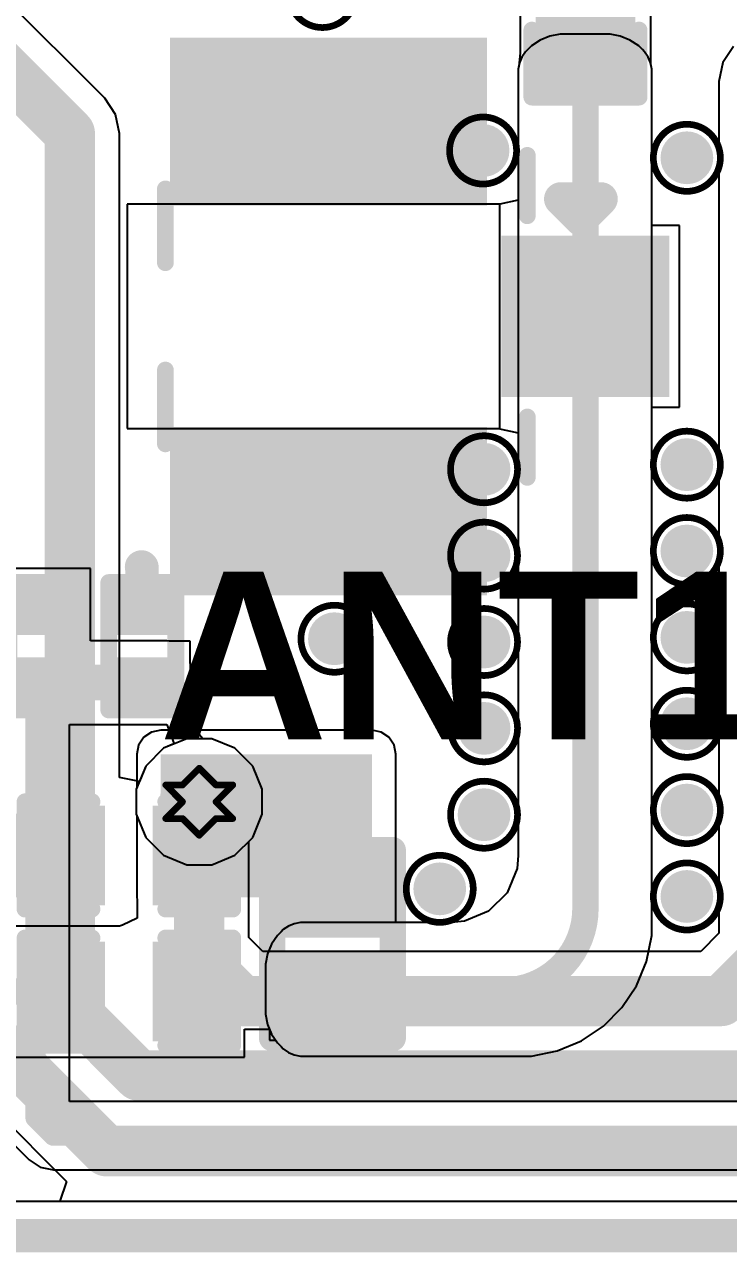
# Model space of a CAD drawing. Header units: inches. Extents: x -10 to 344, y -7 to 75.
# Drawn here: x 23.98 to 29.32, y -0.13 to 9.17 of the extents above; entities that cross this region are included whole.
import ezdxf

# ---------------------------------------------------------------- set-up
doc = ezdxf.new("R2010")
doc.units = ezdxf.units.IN
for name, color, linetype in [('Board Outline', 216, 'Continuous'), ('Bottom Layer', 5, 'Continuous'), ('Bottom Overlay', 54, 'Continuous'), ('Bottom Paste', 16, 'Continuous'), ('Bottom Solder', 6, 'Continuous'), ('Drill Drawing', 1, 'Continuous'), ('Mid Layer 1', 16, 'Continuous'), ('Mid Layer 2', 76, 'Continuous'), ('Top Layer', 1, 'Continuous'), ('Top Overlay', 2, 'Continuous'), ('Top Paste', 8, 'Continuous'), ('Top Solder', 216, 'Continuous'), ('Via Holes', 16, 'Continuous')]:
    doc.layers.add(name, color=color, linetype=linetype)
doc.styles.add('Arial_Bold', font='', dxfattribs={"height": 0.2})
doc.styles.get('Arial_Bold').set_extended_font_data('Arial', bold=True)

# ---------------------------------------------------------------- blocks, each defined once
blk = doc.blocks.new('R___0201_B_55')
at = {"layer": 'Bottom Layer'}
for points in [[(-0.41, 0.185), (-0.14, 0.185), (-0.14, -0.185), (-0.41, -0.185)], [(0.14, 0.185), (0.41, 0.185), (0.41, -0.185), (0.14, -0.185)]]:
    blk.add_hatch(color=5, dxfattribs=at).paths.add_polyline_path(points)
at = {"layer": 'Bottom Paste'}
for points in [[(-0.41, 0.185), (-0.14, 0.185), (-0.14, -0.185), (-0.41, -0.185)], [(0.14, 0.185), (0.41, 0.185), (0.41, -0.185), (0.14, -0.185)]]:
    blk.add_hatch(color=16, dxfattribs=at).paths.add_polyline_path(points)
at = {"layer": 'Bottom Solder'}
for points in [[(-0.465, 0.24), (-0.085, 0.24), (-0.085, -0.24), (-0.465, -0.24)], [(0.085, 0.24), (0.465, 0.24), (0.465, -0.24), (0.085, -0.24)]]:
    blk.add_hatch(color=6, dxfattribs=at).paths.add_polyline_path(points)
at = {"layer": 'Bottom Overlay', "const_width": 0.127}
for points in [[(0.4826, 0.254), (-0.4826, 0.254)], [(-0.4826, -0.254), (-0.4826, 0.254)], [(0.4826, -0.254), (0.4826, 0.254)], [(0.4826, -0.254), (-0.4826, -0.254)]]:
    blk.add_lwpolyline(points, dxfattribs=at)
at = {"layer": 'Bottom Overlay', "const_width": 0.0635}
for points in [[(-0.5143, 0.254, 1), (-0.4508, 0.254, 1)], [(-0.5143, 0.254, 1), (-0.4508, 0.254, 1)], [(0.4508, 0.254, 1), (0.5143, 0.254, 1)], [(0.4508, 0.254, 1), (0.5143, 0.254, 1)], [(-0.5143, -0.254, 1), (-0.4508, -0.254, 1)], [(-0.5143, -0.254, 1), (-0.4508, -0.254, 1)], [(0.4508, -0.254, 1), (0.5143, -0.254, 1)], [(0.4508, -0.254, 1), (0.5143, -0.254, 1)]]:
    blk.add_lwpolyline(points, format="xyb", close=True, dxfattribs=at)
blk = doc.blocks.new('R___0201_B_60')
at = {"layer": 'Bottom Layer'}
for points in [[(-0.41, 0.185), (-0.14, 0.185), (-0.14, -0.185), (-0.41, -0.185)], [(0.14, 0.185), (0.41, 0.185), (0.41, -0.185), (0.14, -0.185)]]:
    blk.add_hatch(color=5, dxfattribs=at).paths.add_polyline_path(points)
at = {"layer": 'Bottom Paste'}
for points in [[(-0.41, 0.185), (-0.14, 0.185), (-0.14, -0.185), (-0.41, -0.185)], [(0.14, 0.185), (0.41, 0.185), (0.41, -0.185), (0.14, -0.185)]]:
    blk.add_hatch(color=16, dxfattribs=at).paths.add_polyline_path(points)
at = {"layer": 'Bottom Solder'}
for points in [[(-0.465, 0.24), (-0.085, 0.24), (-0.085, -0.24), (-0.465, -0.24)], [(0.085, 0.24), (0.465, 0.24), (0.465, -0.24), (0.085, -0.24)]]:
    blk.add_hatch(color=6, dxfattribs=at).paths.add_polyline_path(points)
at = {"layer": 'Bottom Overlay', "const_width": 0.127}
for points in [[(-0.4826, 0.254), (0.4826, 0.254)], [(-0.4826, 0.254), (-0.4826, -0.254)], [(0.4826, 0.254), (0.4826, -0.254)], [(-0.4826, -0.254), (0.4826, -0.254)]]:
    blk.add_lwpolyline(points, dxfattribs=at)
at = {"layer": 'Bottom Overlay', "const_width": 0.0635}
for points in [[(-0.5143, 0.254, 1), (-0.4508, 0.254, 1)], [(-0.5143, 0.254, 1), (-0.4508, 0.254, 1)], [(0.4508, 0.254, 1), (0.5143, 0.254, 1)], [(0.4508, 0.254, 1), (0.5143, 0.254, 1)], [(-0.5143, -0.254, 1), (-0.4508, -0.254, 1)], [(-0.5143, -0.254, 1), (-0.4508, -0.254, 1)], [(0.4508, -0.254, 1), (0.5143, -0.254, 1)], [(0.4508, -0.254, 1), (0.5143, -0.254, 1)]]:
    blk.add_lwpolyline(points, format="xyb", close=True, dxfattribs=at)
blk = doc.blocks.new('IND_0402_84')
at = {"layer": 'Top Layer'}
for points in [[(-0.55, 0.3), (-0.15, 0.3), (-0.15, -0.3), (-0.55, -0.3)], [(0.15, 0.3), (0.55, 0.3), (0.55, -0.3), (0.15, -0.3)]]:
    blk.add_hatch(color=1, dxfattribs=at).paths.add_polyline_path(points)
at = {"layer": 'Top Paste'}
for points in [[(-0.55, 0.3), (-0.15, 0.3), (-0.15, -0.3), (-0.55, -0.3)], [(0.15, 0.3), (0.55, 0.3), (0.55, -0.3), (0.15, -0.3)]]:
    blk.add_hatch(color=8, dxfattribs=at).paths.add_polyline_path(points)
at = {"layer": 'Top Solder'}
for points in [[(-0.6516, 0.4016), (-0.0484, 0.4016), (-0.0484, -0.4016), (-0.6516, -0.4016)], [(0.0484, 0.4016), (0.6516, 0.4016), (0.6516, -0.4016), (0.0484, -0.4016)]]:
    blk.add_hatch(color=216, dxfattribs=at).paths.add_polyline_path(points)
at = {"layer": 'Top Overlay', "const_width": 0.2}
for points in [[(-0.7112, 0.4572), (-0.3048, 0.4572)], [(-0.7112, 0.4572), (-0.7112, -0.4572)], [(-0.3048, 0.4572), (0.7112, 0.4572)], [(0.7112, 0.4572), (0.7112, -0.4572)], [(-0.7112, -0.4572), (-0.3048, -0.4572)], [(-0.3048, -0.4572), (0.7112, -0.4572)]]:
    blk.add_lwpolyline(points, dxfattribs=at)
at = {"layer": 'Top Overlay', "const_width": 0.1}
for points in [[(-0.7612, 0.4572, 1), (-0.6612, 0.4572, 1)], [(-0.7612, 0.4572, 1), (-0.6612, 0.4572, 1)], [(-0.3548, 0.4572, 1), (-0.2548, 0.4572, 1)], [(-0.3548, 0.4572, 1), (-0.2548, 0.4572, 1)], [(0.6612, 0.4572, 1), (0.7612, 0.4572, 1)], [(0.6612, 0.4572, 1), (0.7612, 0.4572, 1)], [(-0.7612, -0.4572, 1), (-0.6612, -0.4572, 1)], [(-0.7612, -0.4572, 1), (-0.6612, -0.4572, 1)], [(-0.3548, -0.4572, 1), (-0.2548, -0.4572, 1)], [(-0.3548, -0.4572, 1), (-0.2548, -0.4572, 1)], [(0.6612, -0.4572, 1), (0.7612, -0.4572, 1)], [(0.6612, -0.4572, 1), (0.7612, -0.4572, 1)]]:
    blk.add_lwpolyline(points, format="xyb", close=True, dxfattribs=at)
blk = doc.blocks.new('U_FL_R_SMT_1_80___88')
at = {"layer": 'Top Layer'}
for points in [[(-2.01, 2.0742), (-0.94, 2.0742), (-0.94, -0.1258), (-2.01, -0.1258)], [(0.94, 2.0742), (2.01, 2.0742), (2.01, -0.1258), (0.94, -0.1258)], [(-0.51, -0.4392), (0.51, -0.4392), (0.51, -1.5092), (-0.51, -1.5092)]]:
    blk.add_hatch(color=1, dxfattribs=at).paths.add_polyline_path(points)
at = {"layer": 'Top Paste'}
for points in [[(-2.01, 2.0742), (-0.94, 2.0742), (-0.94, -0.1258), (-2.01, -0.1258)], [(0.94, 2.0742), (2.01, 2.0742), (2.01, -0.1258), (0.94, -0.1258)], [(-0.51, -0.4392), (0.51, -0.4392), (0.51, -1.5092), (-0.51, -1.5092)]]:
    blk.add_hatch(color=8, dxfattribs=at).paths.add_polyline_path(points)
at = {"layer": 'Top Solder'}
for points in [[(-2.1116, 2.1758), (-0.8384, 2.1758), (-0.8384, -0.2274), (-2.1116, -0.2274)], [(0.8384, 2.1758), (2.1116, 2.1758), (2.1116, -0.2274), (0.8384, -0.2274)], [(-0.6116, -0.3376), (0.6116, -0.3376), (0.6116, -1.6108), (-0.6116, -1.6108)]]:
    blk.add_hatch(color=216, dxfattribs=at).paths.add_polyline_path(points)
at = {"layer": 'Top Overlay'}
for points, const_width in [([(-0.9652, 2.2098), (-0.4064, 2.2098)], 0.127), ([(0.4064, 2.2098), (0.9652, 2.2098)], 0.127), ([(-1.2192, -0.5334), (-0.762, -0.5334)], 0.127), ([(0.762, -0.5334), (1.2192, -0.5334)], 0.127), ([(0.889, -0.7874), (0.7366, -0.9398)], 0.254), ([(0.889, -0.7874), (0.889, -1.0922)], 0.254), ([(0.7366, -0.9398), (0.889, -1.0922)], 0.254)]:
    blk.add_lwpolyline(points, dxfattribs=dict(at, const_width=const_width))
for points, const_width in [([(-0.997, 2.2098, 1), (-0.9334, 2.2098, 1)], 0.0635), ([(-0.4381, 2.2098, 1), (-0.3746, 2.2098, 1)], 0.0635), ([(0.3747, 2.2098, 1), (0.4382, 2.2098, 1)], 0.0635), ([(0.9335, 2.2098, 1), (0.997, 2.2098, 1)], 0.0635), ([(-1.251, -0.5334, 1), (-1.1874, -0.5334, 1)], 0.0635), ([(-0.7937, -0.5334, 1), (-0.7302, -0.5334, 1)], 0.0635), ([(0.7303, -0.5334, 1), (0.7938, -0.5334, 1)], 0.0635), ([(1.1875, -0.5334, 1), (1.251, -0.5334, 1)], 0.0635), ([(0.8255, -0.7874, 1), (0.9525, -0.7874, 1)], 0.127), ([(0.8255, -0.7874, 1), (0.9525, -0.7874, 1)], 0.127), ([(0.6731, -0.9398, 1), (0.8001, -0.9398, 1)], 0.127), ([(0.6731, -0.9398, 1), (0.8001, -0.9398, 1)], 0.127), ([(0.8255, -1.0922, 1), (0.9525, -1.0922, 1)], 0.127), ([(0.8255, -1.0922, 1), (0.9525, -1.0922, 1)], 0.127)]:
    blk.add_lwpolyline(points, format="xyb", close=True, dxfattribs=dict(at, const_width=const_width))
blk = doc.blocks.new('C___0402_113')
at = {"layer": 'Top Layer'}
for points in [[(-0.6985, -0.3175), (-0.6985, 0.3175), (-0.2413, 0.3175), (-0.2413, -0.3175)], [(0.2413, -0.3175), (0.2413, 0.3175), (0.6985, 0.3175), (0.6985, -0.3175)]]:
    blk.add_hatch(color=1, dxfattribs=at).paths.add_polyline_path(points)
at = {"layer": 'Top Paste'}
for points in [[(-0.6985, -0.3175), (-0.6985, 0.3175), (-0.2413, 0.3175), (-0.2413, -0.3175)], [(0.2413, -0.3175), (0.2413, 0.3175), (0.6985, 0.3175), (0.6985, -0.3175)]]:
    blk.add_hatch(color=8, dxfattribs=at).paths.add_polyline_path(points)
at = {"layer": 'Top Solder'}
for points in [[(-0.7585, -0.3775), (-0.7585, 0.3775), (-0.1813, 0.3775), (-0.1813, -0.3775)], [(0.1813, -0.3775), (0.1813, 0.3775), (0.7585, 0.3775), (0.7585, -0.3775)]]:
    blk.add_hatch(color=216, dxfattribs=at).paths.add_polyline_path(points)
at = {"layer": 'Top Overlay', "const_width": 0.127}
for points in [[(-0.7874, 0.4064), (-0.2794, 0.4064)], [(-0.7874, -0.4064), (-0.7874, 0.4064)], [(0.2794, 0.4064), (0.7874, 0.4064)], [(0.7874, -0.4064), (0.7874, 0.4064)], [(-0.7874, -0.4064), (-0.2794, -0.4064)], [(0.2794, -0.4064), (0.7874, -0.4064)]]:
    blk.add_lwpolyline(points, dxfattribs=at)
at = {"layer": 'Top Overlay', "const_width": 0.0635}
for points in [[(-0.8191, 0.4064, 1), (-0.7556, 0.4064, 1)], [(-0.8191, 0.4064, 1), (-0.7556, 0.4064, 1)], [(-0.3111, 0.4064, 1), (-0.2477, 0.4064, 1)], [(0.2477, 0.4064, 1), (0.3111, 0.4064, 1)], [(0.7556, 0.4064, 1), (0.8191, 0.4064, 1)], [(0.7556, 0.4064, 1), (0.8191, 0.4064, 1)], [(-0.8191, -0.4064, 1), (-0.7556, -0.4064, 1)], [(-0.8191, -0.4064, 1), (-0.7556, -0.4064, 1)], [(-0.3111, -0.4064, 1), (-0.2477, -0.4064, 1)], [(0.2477, -0.4064, 1), (0.3111, -0.4064, 1)], [(0.7556, -0.4064, 1), (0.8191, -0.4064, 1)], [(0.7556, -0.4064, 1), (0.8191, -0.4064, 1)]]:
    blk.add_lwpolyline(points, format="xyb", close=True, dxfattribs=at)
blk = doc.blocks.new('C___0402_114')
at = {"layer": 'Top Layer'}
for points in [[(-0.6985, -0.3175), (-0.6985, 0.3175), (-0.2413, 0.3175), (-0.2413, -0.3175)], [(0.2413, -0.3175), (0.2413, 0.3175), (0.6985, 0.3175), (0.6985, -0.3175)]]:
    blk.add_hatch(color=1, dxfattribs=at).paths.add_polyline_path(points)
at = {"layer": 'Top Paste'}
for points in [[(-0.6985, -0.3175), (-0.6985, 0.3175), (-0.2413, 0.3175), (-0.2413, -0.3175)], [(0.2413, -0.3175), (0.2413, 0.3175), (0.6985, 0.3175), (0.6985, -0.3175)]]:
    blk.add_hatch(color=8, dxfattribs=at).paths.add_polyline_path(points)
at = {"layer": 'Top Solder'}
for points in [[(-0.7585, -0.3775), (-0.7585, 0.3775), (-0.1813, 0.3775), (-0.1813, -0.3775)], [(0.1813, -0.3775), (0.1813, 0.3775), (0.7585, 0.3775), (0.7585, -0.3775)]]:
    blk.add_hatch(color=216, dxfattribs=at).paths.add_polyline_path(points)
at = {"layer": 'Top Overlay', "const_width": 0.127}
for points in [[(-0.2794, 0.4064), (-0.7874, 0.4064)], [(-0.7874, -0.4064), (-0.7874, 0.4064)], [(0.7874, 0.4064), (0.2794, 0.4064)], [(0.7874, -0.4064), (0.7874, 0.4064)], [(-0.2794, -0.4064), (-0.7874, -0.4064)], [(0.7874, -0.4064), (0.2794, -0.4064)]]:
    blk.add_lwpolyline(points, dxfattribs=at)
at = {"layer": 'Top Overlay', "const_width": 0.0635}
for points in [[(-0.8191, 0.4064, 1), (-0.7556, 0.4064, 1)], [(-0.8191, 0.4064, 1), (-0.7556, 0.4064, 1)], [(-0.3111, 0.4064, 1), (-0.2477, 0.4064, 1)], [(0.2477, 0.4064, 1), (0.3111, 0.4064, 1)], [(0.7556, 0.4064, 1), (0.8191, 0.4064, 1)], [(0.7556, 0.4064, 1), (0.8191, 0.4064, 1)], [(-0.8191, -0.4064, 1), (-0.7556, -0.4064, 1)], [(-0.8191, -0.4064, 1), (-0.7556, -0.4064, 1)], [(-0.3111, -0.4064, 1), (-0.2477, -0.4064, 1)], [(0.2477, -0.4064, 1), (0.3111, -0.4064, 1)], [(0.7556, -0.4064, 1), (0.8191, -0.4064, 1)], [(0.7556, -0.4064, 1), (0.8191, -0.4064, 1)]]:
    blk.add_lwpolyline(points, format="xyb", close=True, dxfattribs=at)
blk = doc.blocks.new('C___0402_115')
at = {"layer": 'Top Layer'}
for points in [[(-0.6985, -0.3175), (-0.6985, 0.3175), (-0.2413, 0.3175), (-0.2413, -0.3175)], [(0.2413, -0.3175), (0.2413, 0.3175), (0.6985, 0.3175), (0.6985, -0.3175)]]:
    blk.add_hatch(color=1, dxfattribs=at).paths.add_polyline_path(points)
at = {"layer": 'Top Paste'}
for points in [[(-0.6985, -0.3175), (-0.6985, 0.3175), (-0.2413, 0.3175), (-0.2413, -0.3175)], [(0.2413, -0.3175), (0.2413, 0.3175), (0.6985, 0.3175), (0.6985, -0.3175)]]:
    blk.add_hatch(color=8, dxfattribs=at).paths.add_polyline_path(points)
at = {"layer": 'Top Solder'}
for points in [[(-0.7585, -0.3775), (-0.7585, 0.3775), (-0.1813, 0.3775), (-0.1813, -0.3775)], [(0.1813, -0.3775), (0.1813, 0.3775), (0.7585, 0.3775), (0.7585, -0.3775)]]:
    blk.add_hatch(color=216, dxfattribs=at).paths.add_polyline_path(points)
at = {"layer": 'Top Overlay', "const_width": 0.127}
for points in [[(-0.7874, 0.4064), (-0.2794, 0.4064)], [(-0.7874, -0.4064), (-0.7874, 0.4064)], [(0.2794, 0.4064), (0.7874, 0.4064)], [(0.7874, -0.4064), (0.7874, 0.4064)], [(-0.7874, -0.4064), (-0.2794, -0.4064)], [(0.2794, -0.4064), (0.7874, -0.4064)]]:
    blk.add_lwpolyline(points, dxfattribs=at)
at = {"layer": 'Top Overlay', "const_width": 0.0635}
for points in [[(-0.8191, 0.4064, 1), (-0.7556, 0.4064, 1)], [(-0.8191, 0.4064, 1), (-0.7556, 0.4064, 1)], [(-0.3111, 0.4064, 1), (-0.2477, 0.4064, 1)], [(0.2477, 0.4064, 1), (0.3111, 0.4064, 1)], [(0.7556, 0.4064, 1), (0.8191, 0.4064, 1)], [(0.7556, 0.4064, 1), (0.8191, 0.4064, 1)], [(-0.8191, -0.4064, 1), (-0.7556, -0.4064, 1)], [(-0.8191, -0.4064, 1), (-0.7556, -0.4064, 1)], [(-0.3111, -0.4064, 1), (-0.2477, -0.4064, 1)], [(0.2477, -0.4064, 1), (0.3111, -0.4064, 1)], [(0.7556, -0.4064, 1), (0.8191, -0.4064, 1)], [(0.7556, -0.4064, 1), (0.8191, -0.4064, 1)]]:
    blk.add_lwpolyline(points, format="xyb", close=True, dxfattribs=at)

msp = doc.modelspace()

# ---------------------------------------------------------------- hatches: boundary and pattern name
at = {"layer": 'Bottom Layer'}
h = msp.add_hatch(color=5, dxfattribs=at)
edge = h.paths.add_edge_path()
edge.add_arc((27.4562, 8.2199), 0.2, 0, 360)
h = msp.add_hatch(color=5, dxfattribs=at)
edge = h.paths.add_edge_path()
edge.add_arc((29.0009, 8.1648), 0.2, 0, 360)
h = msp.add_hatch(color=5, dxfattribs=at)
edge = h.paths.add_edge_path()
edge.add_arc((27.4635, 5.8058), 0.2, 0, 360)
h = msp.add_hatch(color=5, dxfattribs=at)
edge = h.paths.add_edge_path()
edge.add_arc((29.0009, 5.8408), 0.2, 0, 360)
h = msp.add_hatch(color=5, dxfattribs=at)
edge = h.paths.add_edge_path()
edge.add_arc((27.4635, 5.1518), 0.2, 0, 360)
h = msp.add_hatch(color=5, dxfattribs=at)
edge = h.paths.add_edge_path()
edge.add_arc((29.0009, 5.1868), 0.2, 0, 360)
h = msp.add_hatch(color=5, dxfattribs=at)
edge = h.paths.add_edge_path()
edge.add_arc((26.3295, 4.5225), 0.2, 0, 360)
h = msp.add_hatch(color=5, dxfattribs=at)
edge = h.paths.add_edge_path()
edge.add_arc((27.4635, 4.4978), 0.2, 0, 360)
h = msp.add_hatch(color=5, dxfattribs=at)
edge = h.paths.add_edge_path()
edge.add_arc((29.0009, 4.5328), 0.2, 0, 360)
msp.add_hatch(color=5, dxfattribs=at).paths.add_polyline_path([(23.9315, 4.0556), (25.058, 4.0556), (25.058, 4.3256), (23.9315, 4.3256)])
h = msp.add_hatch(color=5, dxfattribs=at)
edge = h.paths.add_edge_path()
edge.add_arc((27.4635, 3.8438), 0.2, 0, 360)
h = msp.add_hatch(color=5, dxfattribs=at)
edge = h.paths.add_edge_path()
edge.add_arc((29.0009, 3.8788), 0.2, 0, 360)
h = msp.add_hatch(color=5, dxfattribs=at)
edge = h.paths.add_edge_path()
edge.add_arc((25.3048, 3.2879), 0.3, 0, 360)
h = msp.add_hatch(color=5, dxfattribs=at)
edge = h.paths.add_edge_path()
edge.add_arc((27.4635, 3.1898), 0.2, 0, 360)
h = msp.add_hatch(color=5, dxfattribs=at)
edge = h.paths.add_edge_path()
edge.add_arc((29.0009, 3.2248), 0.2, 0, 360)
h = msp.add_hatch(color=5, dxfattribs=at)
edge = h.paths.add_edge_path()
edge.add_arc((27.1278, 2.6285), 0.2, 0, 360)
h = msp.add_hatch(color=5, dxfattribs=at)
edge = h.paths.add_edge_path()
edge.add_arc((29.0009, 2.5708), 0.2, 0, 360)
at = {"layer": 'Mid Layer 1'}
h = msp.add_hatch(color=16, dxfattribs=at)
edge = h.paths.add_edge_path()
edge.add_arc((27.4562, 8.2199), 0.2, 0, 360)
h = msp.add_hatch(color=16, dxfattribs=at)
edge = h.paths.add_edge_path()
edge.add_arc((29.0009, 8.1648), 0.2, 0, 360)
h = msp.add_hatch(color=16, dxfattribs=at)
edge = h.paths.add_edge_path()
edge.add_arc((27.4635, 5.8058), 0.2, 0, 360)
h = msp.add_hatch(color=16, dxfattribs=at)
edge = h.paths.add_edge_path()
edge.add_arc((29.0009, 5.8408), 0.2, 0, 360)
h = msp.add_hatch(color=16, dxfattribs=at)
edge = h.paths.add_edge_path()
edge.add_arc((27.4635, 5.1518), 0.2, 0, 360)
h = msp.add_hatch(color=16, dxfattribs=at)
edge = h.paths.add_edge_path()
edge.add_arc((29.0009, 5.1868), 0.2, 0, 360)
h = msp.add_hatch(color=16, dxfattribs=at)
edge = h.paths.add_edge_path()
edge.add_arc((26.3295, 4.5225), 0.2, 0, 360)
h = msp.add_hatch(color=16, dxfattribs=at)
edge = h.paths.add_edge_path()
edge.add_arc((27.4635, 4.4978), 0.2, 0, 360)
h = msp.add_hatch(color=16, dxfattribs=at)
edge = h.paths.add_edge_path()
edge.add_arc((29.0009, 4.5328), 0.2, 0, 360)
h = msp.add_hatch(color=16, dxfattribs=at)
edge = h.paths.add_edge_path()
edge.add_arc((27.4635, 3.8438), 0.2, 0, 360)
h = msp.add_hatch(color=16, dxfattribs=at)
edge = h.paths.add_edge_path()
edge.add_arc((29.0009, 3.8788), 0.2, 0, 360)
h = msp.add_hatch(color=16, dxfattribs=at)
edge = h.paths.add_edge_path()
edge.add_arc((25.3048, 3.2879), 0.3, 0, 360)
h = msp.add_hatch(color=16, dxfattribs=at)
edge = h.paths.add_edge_path()
edge.add_arc((27.4635, 3.1898), 0.2, 0, 360)
h = msp.add_hatch(color=16, dxfattribs=at)
edge = h.paths.add_edge_path()
edge.add_arc((29.0009, 3.2248), 0.2, 0, 360)
h = msp.add_hatch(color=16, dxfattribs=at)
edge = h.paths.add_edge_path()
edge.add_arc((27.1278, 2.6285), 0.2, 0, 360)
h = msp.add_hatch(color=16, dxfattribs=at)
edge = h.paths.add_edge_path()
edge.add_arc((29.0009, 2.5708), 0.2, 0, 360)
at = {"layer": 'Mid Layer 2'}
h = msp.add_hatch(color=76, dxfattribs=at)
edge = h.paths.add_edge_path()
edge.add_arc((27.4562, 8.2199), 0.2, 0, 360)
h = msp.add_hatch(color=76, dxfattribs=at)
edge = h.paths.add_edge_path()
edge.add_arc((29.0009, 8.1648), 0.2, 0, 360)
h = msp.add_hatch(color=76, dxfattribs=at)
edge = h.paths.add_edge_path()
edge.add_arc((27.4635, 5.8058), 0.2, 0, 360)
h = msp.add_hatch(color=76, dxfattribs=at)
edge = h.paths.add_edge_path()
edge.add_arc((29.0009, 5.8408), 0.2, 0, 360)
h = msp.add_hatch(color=76, dxfattribs=at)
edge = h.paths.add_edge_path()
edge.add_arc((27.4635, 5.1518), 0.2, 0, 360)
h = msp.add_hatch(color=76, dxfattribs=at)
edge = h.paths.add_edge_path()
edge.add_arc((29.0009, 5.1868), 0.2, 0, 360)
h = msp.add_hatch(color=76, dxfattribs=at)
edge = h.paths.add_edge_path()
edge.add_arc((26.3295, 4.5225), 0.2, 0, 360)
h = msp.add_hatch(color=76, dxfattribs=at)
edge = h.paths.add_edge_path()
edge.add_arc((27.4635, 4.4978), 0.2, 0, 360)
h = msp.add_hatch(color=76, dxfattribs=at)
edge = h.paths.add_edge_path()
edge.add_arc((29.0009, 4.5328), 0.2, 0, 360)
h = msp.add_hatch(color=76, dxfattribs=at)
edge = h.paths.add_edge_path()
edge.add_arc((27.4635, 3.8438), 0.2, 0, 360)
h = msp.add_hatch(color=76, dxfattribs=at)
edge = h.paths.add_edge_path()
edge.add_arc((29.0009, 3.8788), 0.2, 0, 360)
h = msp.add_hatch(color=76, dxfattribs=at)
edge = h.paths.add_edge_path()
edge.add_arc((25.3048, 3.2879), 0.3, 0, 360)
h = msp.add_hatch(color=76, dxfattribs=at)
edge = h.paths.add_edge_path()
edge.add_arc((27.4635, 3.1898), 0.2, 0, 360)
h = msp.add_hatch(color=76, dxfattribs=at)
edge = h.paths.add_edge_path()
edge.add_arc((29.0009, 3.2248), 0.2, 0, 360)
h = msp.add_hatch(color=76, dxfattribs=at)
edge = h.paths.add_edge_path()
edge.add_arc((27.1278, 2.6285), 0.2, 0, 360)
h = msp.add_hatch(color=76, dxfattribs=at)
edge = h.paths.add_edge_path()
edge.add_arc((29.0009, 2.5708), 0.2, 0, 360)
at = {"layer": 'Top Layer'}
h = msp.add_hatch(color=1, dxfattribs=at)
edge = h.paths.add_edge_path()
edge.add_arc((27.4562, 8.2199), 0.2, 0, 360)
h = msp.add_hatch(color=1, dxfattribs=at)
edge = h.paths.add_edge_path()
edge.add_arc((29.0009, 8.1648), 0.2, 0, 360)
h = msp.add_hatch(color=1, dxfattribs=at)
edge = h.paths.add_edge_path()
edge.add_arc((27.4635, 5.8058), 0.2, 0, 360)
h = msp.add_hatch(color=1, dxfattribs=at)
edge = h.paths.add_edge_path()
edge.add_arc((29.0009, 5.8408), 0.2, 0, 360)
h = msp.add_hatch(color=1, dxfattribs=at)
edge = h.paths.add_edge_path()
edge.add_arc((27.4635, 5.1518), 0.2, 0, 360)
h = msp.add_hatch(color=1, dxfattribs=at)
edge = h.paths.add_edge_path()
edge.add_arc((29.0009, 5.1868), 0.2, 0, 360)
h = msp.add_hatch(color=1, dxfattribs=at)
edge = h.paths.add_edge_path()
edge.add_arc((26.3295, 4.5225), 0.2, 0, 360)
h = msp.add_hatch(color=1, dxfattribs=at)
edge = h.paths.add_edge_path()
edge.add_arc((27.4635, 4.4978), 0.2, 0, 360)
h = msp.add_hatch(color=1, dxfattribs=at)
edge = h.paths.add_edge_path()
edge.add_arc((29.0009, 4.5328), 0.2, 0, 360)
h = msp.add_hatch(color=1, dxfattribs=at)
edge = h.paths.add_edge_path()
edge.add_arc((27.4635, 3.8438), 0.2, 0, 360)
h = msp.add_hatch(color=1, dxfattribs=at)
edge = h.paths.add_edge_path()
edge.add_arc((29.0009, 3.8788), 0.2, 0, 360)
for points in [[(25.0127, 2.564), (26.6144, 2.564), (26.6144, 3.6482), (25.0127, 3.6482)], [(23.1077, 2.564), (24.5301, 2.564), (24.5301, 3.199), (23.1077, 3.199)], [(26.0144, 2.3598), (26.6144, 2.3598), (26.6144, 3.199), (26.0144, 3.199)]]:
    msp.add_hatch(color=1, dxfattribs=at).paths.add_polyline_path(points)
h = msp.add_hatch(color=1, dxfattribs=at)
edge = h.paths.add_edge_path()
edge.add_arc((25.3048, 3.2879), 0.3, 0, 360)
h = msp.add_hatch(color=1, dxfattribs=at)
edge = h.paths.add_edge_path()
edge.add_arc((27.4635, 3.1898), 0.2, 0, 360)
h = msp.add_hatch(color=1, dxfattribs=at)
edge = h.paths.add_edge_path()
edge.add_arc((29.0009, 3.2248), 0.2, 0, 360)
h = msp.add_hatch(color=1, dxfattribs=at)
edge = h.paths.add_edge_path()
edge.add_arc((27.1278, 2.6285), 0.2, 0, 360)
h = msp.add_hatch(color=1, dxfattribs=at)
edge = h.paths.add_edge_path()
edge.add_arc((29.0009, 2.5708), 0.2, 0, 360)
at = {"layer": 'Via Holes'}
h = msp.add_hatch(color=7, dxfattribs=at)
edge = h.paths.add_edge_path()
edge.add_arc((27.4562, 8.2199), 0.1, 0, 360)
h = msp.add_hatch(color=7, dxfattribs=at)
edge = h.paths.add_edge_path()
edge.add_arc((29.0009, 8.1648), 0.1, 0, 360)
h = msp.add_hatch(color=7, dxfattribs=at)
edge = h.paths.add_edge_path()
edge.add_arc((27.4635, 5.8058), 0.1, 0, 360)
h = msp.add_hatch(color=7, dxfattribs=at)
edge = h.paths.add_edge_path()
edge.add_arc((29.0009, 5.8408), 0.1, 0, 360)
h = msp.add_hatch(color=7, dxfattribs=at)
edge = h.paths.add_edge_path()
edge.add_arc((27.4635, 5.1518), 0.1, 0, 360)
h = msp.add_hatch(color=7, dxfattribs=at)
edge = h.paths.add_edge_path()
edge.add_arc((29.0009, 5.1868), 0.1, 0, 360)
h = msp.add_hatch(color=7, dxfattribs=at)
edge = h.paths.add_edge_path()
edge.add_arc((26.3295, 4.5225), 0.1, 0, 360)
h = msp.add_hatch(color=7, dxfattribs=at)
edge = h.paths.add_edge_path()
edge.add_arc((27.4635, 4.4978), 0.1, 0, 360)
h = msp.add_hatch(color=7, dxfattribs=at)
edge = h.paths.add_edge_path()
edge.add_arc((29.0009, 4.5328), 0.1, 0, 360)
h = msp.add_hatch(color=7, dxfattribs=at)
edge = h.paths.add_edge_path()
edge.add_arc((27.4635, 3.8438), 0.1, 0, 360)
h = msp.add_hatch(color=7, dxfattribs=at)
edge = h.paths.add_edge_path()
edge.add_arc((29.0009, 3.8788), 0.1, 0, 360)
h = msp.add_hatch(color=7, dxfattribs=at)
edge = h.paths.add_edge_path()
edge.add_arc((25.3048, 3.2879), 0.15, 0, 360)
h = msp.add_hatch(color=7, dxfattribs=at)
edge = h.paths.add_edge_path()
edge.add_arc((27.4635, 3.1898), 0.1, 0, 360)
h = msp.add_hatch(color=7, dxfattribs=at)
edge = h.paths.add_edge_path()
edge.add_arc((29.0009, 3.2248), 0.1, 0, 360)
h = msp.add_hatch(color=7, dxfattribs=at)
edge = h.paths.add_edge_path()
edge.add_arc((27.1278, 2.6285), 0.1, 0, 360)
h = msp.add_hatch(color=7, dxfattribs=at)
edge = h.paths.add_edge_path()
edge.add_arc((29.0009, 2.5708), 0.1, 0, 360)

# ---------------------------------------------------------------- linework, layer by layer
at = {"layer": 'Board Outline', "const_width": 0.254}
msp.add_lwpolyline([(0, 0.0019), (39.6569, 0.0019)], dxfattribs=at)
at = {"layer": 'Bottom Layer'}
for p, q in [((24.4793, 5.0534), (23.7537, 5.0534)), ((24.4793, 4.5069), (24.4793, 5.0534)), ((25.058, 4.5069), (24.4793, 4.5069)), ((25.0755, 4.5034), (25.058, 4.5069)), ((25.2358, 4.5034), (25.0755, 4.5034)), ((25.2358, 4.3431), (25.2358, 4.5034)), ((25.2393, 4.3256), (25.2358, 4.3431)), ((25.2393, 4.0556), (25.2393, 4.3256)), ((25.2358, 4.0381), (25.2393, 4.0556)), ((25.2358, 3.9181), (25.2358, 4.0381)), ((25.2358, 3.8778), (25.2358, 3.9181)), ((24.3222, 1.0179), (24.3222, 3.8743)), ((24.3222, 3.8743), (25.058, 3.8743)), ((25.058, 3.8743), (25.1111, 3.7322)), ((25.3331, 3.7657), (25.2358, 3.8778)), ((25.1125, 3.7254), (25.0342, 3.6929)), ((25.1111, 3.7322), (25.1125, 3.7254)), ((25.3999, 3.7657), (25.3331, 3.7657)), ((25.5755, 3.6929), (25.3999, 3.7657)), ((25.0342, 3.6929), (24.8998, 3.5585)), ((25.7099, 3.5585), (25.5755, 3.6929)), ((24.8998, 3.5585), (24.827, 3.3829)), ((25.7826, 3.3829), (25.7099, 3.5585)), ((24.827, 3.3829), (24.827, 3.1928)), ((25.7826, 3.1928), (25.7826, 3.3829)), ((24.827, 3.1928), (24.8998, 3.0172)), ((25.7099, 3.0172), (25.7826, 3.1928)), ((24.8998, 3.0172), (25.0342, 2.8828)), ((25.5755, 2.8828), (25.7099, 3.0172)), ((25.0342, 2.8828), (25.2098, 2.8101)), ((25.3999, 2.8101), (25.5755, 2.8828)), ((25.2098, 2.8101), (25.3999, 2.8101)), ((29.6077, 1.0179), (24.3222, 1.0179)), ((23.8801, 0.7118), (24.0161, 0.5758)), ((24.0161, 0.5758), (24.1001, 0.5197)), ((24.1001, 0.5197), (24.1992, 0.4999)), ((24.1992, 0.4999), (29.7149, 0.4999)), ((31.2839, 0.2608), (0.259, 0.2608))]:
    msp.add_line(p, q, dxfattribs=at)
for points, const_width in [([(24.8676, 5.0657), (24.8703, 5.063)], 0.254), ([(24.8703, 4.7433), (24.8703, 5.063)], 0.254), ([(22.7084, 4.7406), (24.1098, 4.7406)], 0.254), ([(24.8703, 4.7433), (24.873, 4.7406)], 0.254), ([(24.0632, 4.1373), (24.1165, 4.1906)], 0.1524), ([(24.0632, 0.895), (24.0632, 4.1373)], 0.1524), ([(24.0632, 0.895), (24.1992, 0.7589)], 0.1524), ([(24.1992, 0.7589), (29.7149, 0.7589)], 0.1524)]:
    msp.add_lwpolyline(points, dxfattribs=dict(at, const_width=const_width))
for points, const_width in [([(24.8041, 5.0657, 1), (24.9311, 5.0657, 1)], 0.127), ([(24.8068, 5.063, 1), (24.9338, 5.063, 1)], 0.127), ([(24.8068, 5.063, 1), (24.9338, 5.063, 1)], 0.127), ([(24.0463, 4.7406, 1), (24.1733, 4.7406, 1)], 0.127), ([(24.8068, 4.7433, 1), (24.9338, 4.7433, 1)], 0.127), ([(24.8068, 4.7433, 1), (24.9338, 4.7433, 1)], 0.127), ([(24.8095, 4.7406, 1), (24.9365, 4.7406, 1)], 0.127), ([(24.0251, 4.1373, 1), (24.1013, 4.1373, 1)], 0.0762), ([(24.0251, 4.1373, 1), (24.1013, 4.1373, 1)], 0.0762), ([(24.0784, 4.1906, 1), (24.1546, 4.1906, 1)], 0.0762), ([(24.0251, 0.895, 1), (24.1013, 0.895, 1)], 0.0762), ([(24.0251, 0.895, 1), (24.1013, 0.895, 1)], 0.0762), ([(24.1611, 0.7589, 1), (24.2373, 0.7589, 1)], 0.0762), ([(24.1611, 0.7589, 1), (24.2373, 0.7589, 1)], 0.0762)]:
    msp.add_lwpolyline(points, format="xyb", close=True, dxfattribs=dict(at, const_width=const_width))
at = {"layer": 'Drill Drawing'}
for points, const_width in [([(26.4921, 9.4051, 1), (25.9841, 9.4051, 1)], 0.0508), ([(27.7102, 8.2199, 1), (27.2022, 8.2199, 1)], 0.0508), ([(29.2549, 8.1648, 1), (28.7469, 8.1648, 1)], 0.0508), ([(27.1895, 8.2199, 1), (27.2149, 8.2199, 1)], 0.0254), ([(27.6975, 8.2199, 1), (27.7229, 8.2199, 1)], 0.0254), ([(28.7342, 8.1648, 1), (28.7596, 8.1648, 1)], 0.0254), ([(29.2422, 8.1648, 1), (29.2676, 8.1648, 1)], 0.0254), ([(27.7175, 5.8058, 1), (27.2095, 5.8058, 1)], 0.0508), ([(29.2549, 5.8408, 1), (28.7469, 5.8408, 1)], 0.0508), ([(28.7342, 5.8408, 1), (28.7596, 5.8408, 1)], 0.0254), ([(29.2422, 5.8408, 1), (29.2676, 5.8408, 1)], 0.0254), ([(27.1968, 5.8058, 1), (27.2222, 5.8058, 1)], 0.0254), ([(27.7048, 5.8058, 1), (27.7302, 5.8058, 1)], 0.0254), ([(27.7175, 5.1518, 1), (27.2095, 5.1518, 1)], 0.0508), ([(29.2549, 5.1868, 1), (28.7469, 5.1868, 1)], 0.0508), ([(28.7342, 5.1868, 1), (28.7596, 5.1868, 1)], 0.0254), ([(29.2422, 5.1868, 1), (29.2676, 5.1868, 1)], 0.0254), ([(27.1968, 5.1518, 1), (27.2222, 5.1518, 1)], 0.0254), ([(27.7048, 5.1518, 1), (27.7302, 5.1518, 1)], 0.0254), ([(26.5835, 4.5225, 1), (26.0755, 4.5225, 1)], 0.0508), ([(27.7175, 4.4978, 1), (27.2095, 4.4978, 1)], 0.0508), ([(29.2549, 4.5328, 1), (28.7469, 4.5328, 1)], 0.0508), ([(28.7342, 4.5328, 1), (28.7596, 4.5328, 1)], 0.0254), ([(29.2422, 4.5328, 1), (29.2676, 4.5328, 1)], 0.0254), ([(26.0628, 4.5225, 1), (26.0882, 4.5225, 1)], 0.0254), ([(26.5708, 4.5225, 1), (26.5962, 4.5225, 1)], 0.0254), ([(27.1968, 4.4978, 1), (27.2222, 4.4978, 1)], 0.0254), ([(27.7048, 4.4978, 1), (27.7302, 4.4978, 1)], 0.0254), ([(27.7175, 3.8438, 1), (27.2095, 3.8438, 1)], 0.0508), ([(29.2549, 3.8788, 1), (28.7469, 3.8788, 1)], 0.0508), ([(27.1968, 3.8438, 1), (27.2222, 3.8438, 1)], 0.0254), ([(27.7048, 3.8438, 1), (27.7302, 3.8438, 1)], 0.0254), ([(28.7342, 3.8788, 1), (28.7596, 3.8788, 1)], 0.0254), ([(29.2422, 3.8788, 1), (29.2676, 3.8788, 1)], 0.0254), ([(25.2921, 3.5419, 1), (25.3175, 3.5419, 1)], 0.0254), ([(25.2921, 3.5419, 1), (25.3175, 3.5419, 1)], 0.0254), ([(27.7175, 3.1898, 1), (27.2095, 3.1898, 1)], 0.0508), ([(29.2549, 3.2248, 1), (28.7469, 3.2248, 1)], 0.0508), ([(25.0381, 3.4149, 1), (25.0635, 3.4149, 1)], 0.0254), ([(25.0381, 3.4149, 1), (25.0635, 3.4149, 1)], 0.0254), ([(25.1651, 3.4149, 1), (25.1905, 3.4149, 1)], 0.0254), ([(25.1651, 3.4149, 1), (25.1905, 3.4149, 1)], 0.0254), ([(25.4191, 3.4149, 1), (25.4445, 3.4149, 1)], 0.0254), ([(25.4191, 3.4149, 1), (25.4445, 3.4149, 1)], 0.0254), ([(25.5461, 3.4149, 1), (25.5715, 3.4149, 1)], 0.0254), ([(25.5461, 3.4149, 1), (25.5715, 3.4149, 1)], 0.0254), ([(25.1651, 3.2879, 1), (25.1905, 3.2879, 1)], 0.0254), ([(25.1651, 3.2879, 1), (25.1905, 3.2879, 1)], 0.0254), ([(25.4191, 3.2879, 1), (25.4445, 3.2879, 1)], 0.0254), ([(25.4191, 3.2879, 1), (25.4445, 3.2879, 1)], 0.0254), ([(25.0381, 3.1609, 1), (25.0635, 3.1609, 1)], 0.0254), ([(25.0381, 3.1609, 1), (25.0635, 3.1609, 1)], 0.0254), ([(25.1651, 3.1609, 1), (25.1905, 3.1609, 1)], 0.0254), ([(25.1651, 3.1609, 1), (25.1905, 3.1609, 1)], 0.0254), ([(25.4191, 3.1609, 1), (25.4445, 3.1609, 1)], 0.0254), ([(25.4191, 3.1609, 1), (25.4445, 3.1609, 1)], 0.0254), ([(25.5461, 3.1609, 1), (25.5715, 3.1609, 1)], 0.0254), ([(25.5461, 3.1609, 1), (25.5715, 3.1609, 1)], 0.0254), ([(27.1968, 3.1898, 1), (27.2222, 3.1898, 1)], 0.0254), ([(27.7048, 3.1898, 1), (27.7302, 3.1898, 1)], 0.0254), ([(28.7342, 3.2248, 1), (28.7596, 3.2248, 1)], 0.0254), ([(29.2422, 3.2248, 1), (29.2676, 3.2248, 1)], 0.0254), ([(25.2921, 3.0339, 1), (25.3175, 3.0339, 1)], 0.0254), ([(25.2921, 3.0339, 1), (25.3175, 3.0339, 1)], 0.0254), ([(27.3818, 2.6285, 1), (26.8738, 2.6285, 1)], 0.0508), ([(29.2549, 2.5708, 1), (28.7469, 2.5708, 1)], 0.0508), ([(26.8611, 2.6285, 1), (26.8865, 2.6285, 1)], 0.0254), ([(27.3691, 2.6285, 1), (27.3945, 2.6285, 1)], 0.0254), ([(28.7342, 2.5708, 1), (28.7596, 2.5708, 1)], 0.0254), ([(29.2422, 2.5708, 1), (29.2676, 2.5708, 1)], 0.0254)]:
    msp.add_lwpolyline(points, format="xyb", close=True, dxfattribs=dict(at, const_width=const_width))
at = {"layer": 'Drill Drawing', "const_width": 0.0508}
for points in [[(25.1778, 3.4149), (25.3048, 3.5419)], [(25.3048, 3.5419), (25.4318, 3.4149)], [(25.0508, 3.4149), (25.1778, 3.2879)], [(25.0508, 3.4149), (25.1778, 3.4149)], [(25.4318, 3.4149), (25.5588, 3.4149)], [(25.4318, 3.2879), (25.5588, 3.4149)], [(25.0508, 3.1609), (25.1778, 3.2879)], [(25.4318, 3.2879), (25.5588, 3.1609)], [(25.0508, 3.1609), (25.1778, 3.1609)], [(25.1778, 3.1609), (25.3048, 3.0339)], [(25.3048, 3.0339), (25.4318, 3.1609)], [(25.4318, 3.1609), (25.5588, 3.1609)]]:
    msp.add_lwpolyline(points, dxfattribs=at)
at = {"layer": 'Mid Layer 1'}
for p, q in [((25.2098, 3.7657), (25.0342, 3.6929)), ((25.3999, 3.7657), (25.2098, 3.7657)), ((25.5755, 3.6929), (25.3999, 3.7657)), ((25.0342, 3.6929), (24.8998, 3.5585)), ((25.7099, 3.5585), (25.5755, 3.6929)), ((24.8998, 3.5585), (24.827, 3.3829)), ((25.7826, 3.3829), (25.7099, 3.5585)), ((24.827, 3.3829), (24.827, 3.1928)), ((25.7826, 3.1928), (25.7826, 3.3829)), ((24.827, 3.1928), (24.8998, 3.0172)), ((25.7099, 3.0172), (25.7826, 3.1928)), ((24.8998, 3.0172), (25.0342, 2.8828)), ((25.5755, 2.8828), (25.7099, 3.0172)), ((25.0342, 2.8828), (25.2098, 2.8101)), ((25.3999, 2.8101), (25.5755, 2.8828)), ((25.2098, 2.8101), (25.3999, 2.8101)), ((33.6664, 0.2608), (0.259, 0.2608))]:
    msp.add_line(p, q, dxfattribs=at)
at = {"layer": 'Mid Layer 2'}
for p, q in [((24.5892, 8.6153), (23.6453, 9.5592)), ((29.3542, 9.0078), (29.2728, 8.8859)), ((29.2728, 8.8859), (29.2442, 8.7422)), ((29.2442, 8.7422), (29.2442, 2.2924)), ((24.6706, 8.4935), (24.5892, 8.6153)), ((24.6992, 8.3498), (24.6706, 8.4935)), ((24.6992, 3.4725), (24.6992, 8.3498)), ((25.2098, 3.7657), (25.0342, 3.6929)), ((25.3999, 3.7657), (25.2098, 3.7657)), ((25.5755, 3.6929), (25.3999, 3.7657)), ((25.0342, 3.6929), (24.8998, 3.5585)), ((25.7099, 3.5585), (25.5755, 3.6929)), ((24.8998, 3.5585), (24.8516, 3.4422)), ((25.7826, 3.3829), (25.7099, 3.5585)), ((24.8516, 3.4422), (24.6992, 3.4725)), ((25.7826, 3.1928), (25.7826, 3.3829)), ((25.7099, 3.0172), (25.7826, 3.1928)), ((25.6803, 2.9877), (25.7099, 3.0172)), ((25.6803, 2.2597), (25.6803, 2.9877)), ((25.7859, 2.1542), (25.6803, 2.2597)), ((29.2442, 2.2924), (29.1059, 2.1542)), ((29.1059, 2.1542), (25.7859, 2.1542)), ((23.5054, 1.2072), (24.2993, 0.4132)), ((24.2993, 0.4132), (24.2472, 0.2644)), ((24.2444, 0.2608), (0.259, 0.2608)), ((24.2472, 0.2644), (24.2444, 0.2608))]:
    msp.add_line(p, q, dxfattribs=at)
at = {"layer": 'Mid Layer 2', "const_width": 0.381}
for points in [[(23.1623, 9.5111), (24.3237, 8.3498)], [(24.3237, 1.737), (24.3237, 8.3498)], [(25.3048, 2.1042), (25.3048, 3.2879)], [(29.2615, 1.7787), (29.6197, 2.1369)], [(25.3048, 2.1042), (25.6303, 1.7787)], [(25.6303, 1.7787), (29.2615, 1.7787)], [(24.3237, 1.737), (24.8465, 1.2141)], [(23.7709, 1.4727), (24.6026, 0.641)], [(24.8465, 1.2141), (29.5428, 1.2141)], [(24.6026, 0.641), (32.8489, 0.641)]]:
    msp.add_lwpolyline(points, dxfattribs=at)
at = {"layer": 'Mid Layer 2', "const_width": 0.1905}
for points in [[(24.2284, 8.3498, 1), (24.4189, 8.3498, 1)], [(24.2284, 8.3498, 1), (24.4189, 8.3498, 1)], [(25.2096, 3.2879, 1), (25.4001, 3.2879, 1)], [(25.2096, 2.1042, 1), (25.4001, 2.1042, 1)], [(25.2096, 2.1042, 1), (25.4001, 2.1042, 1)], [(25.5351, 1.7787, 1), (25.7256, 1.7787, 1)], [(25.5351, 1.7787, 1), (25.7256, 1.7787, 1)], [(29.1662, 1.7787, 1), (29.3567, 1.7787, 1)], [(29.1662, 1.7787, 1), (29.3567, 1.7787, 1)], [(24.2284, 1.737, 1), (24.4189, 1.737, 1)], [(24.2284, 1.737, 1), (24.4189, 1.737, 1)], [(24.7513, 1.2141, 1), (24.9418, 1.2141, 1)], [(24.7513, 1.2141, 1), (24.9418, 1.2141, 1)], [(24.5074, 0.641, 1), (24.6979, 0.641, 1)], [(24.5074, 0.641, 1), (24.6979, 0.641, 1)]]:
    msp.add_lwpolyline(points, format="xyb", close=True, dxfattribs=at)
at = {"layer": 'Top Layer'}
for p, q in [((27.7369, 9.3481), (27.7369, 8.9593)), ((28.7275, 8.8735), (28.7275, 9.3481)), ((27.8884, 9.056), (27.8225, 9.012)), ((27.9617, 9.0864), (27.8884, 9.056)), ((28.0395, 9.1019), (27.9617, 9.0864)), ((28.0791, 9.1019), (28.0395, 9.1019)), ((28.3791, 9.1019), (28.0791, 9.1019)), ((28.4188, 9.1019), (28.3791, 9.1019)), ((28.3791, 9.1019), (28.3791, 9.1019)), ((28.4966, 9.0864), (28.4188, 9.1019)), ((28.5699, 9.056), (28.4966, 9.0864)), ((28.6358, 9.012), (28.5699, 9.056)), ((27.7369, 8.9593), (27.7275, 8.8569)), ((27.751, 8.9273), (27.7327, 8.8832)), ((27.7775, 8.967), (27.751, 8.9273)), ((27.7944, 8.9839), (27.7775, 8.967)), ((27.8225, 9.012), (27.7944, 8.9839)), ((28.6639, 8.9839), (28.6358, 9.012)), ((28.6807, 8.967), (28.6639, 8.9839)), ((28.6639, 8.9839), (28.6639, 8.9839)), ((28.7073, 8.9273), (28.6807, 8.967)), ((28.7256, 8.8832), (28.7073, 8.9273)), ((27.7327, 8.8832), (27.7234, 8.8363)), ((27.7275, 8.8569), (27.7234, 8.8363)), ((27.7234, 8.8363), (27.7234, 8.8124)), ((27.7234, 8.8363), (27.7234, 8.8124)), ((28.7349, 8.8363), (28.7256, 8.8832)), ((28.7349, 8.8363), (28.7275, 8.8735)), ((28.7349, 8.8124), (28.7349, 8.8363)), ((28.7349, 7.6516), (28.7349, 8.8363)), ((27.7234, 8.8124), (27.7234, 8.8124)), ((27.7234, 8.8124), (27.7234, 2.8812)), ((27.7234, 8.8124), (27.7234, 8.8124)), ((27.7234, 8.8124), (27.7234, 7.8447)), ((28.7349, 2.374), (28.7349, 8.8124)), ((24.7588, 7.8138), (24.7588, 6.1138)), ((27.5838, 7.8138), (24.7588, 7.8138)), ((27.5838, 7.8138), (24.7588, 7.8138)), ((24.7588, 7.8138), (24.7588, 6.1138)), ((27.7234, 7.8447), (27.5838, 7.8138)), ((27.5838, 6.1138), (27.5838, 7.8138)), ((27.5838, 7.8138), (27.5838, 7.8138)), ((28.945, 7.6516), (28.7349, 7.6516)), ((28.945, 6.276), (28.945, 7.6516)), ((28.7349, 2.374), (28.7349, 6.276)), ((28.7349, 6.276), (28.945, 6.276)), ((24.7588, 6.1138), (27.5838, 6.1138)), ((24.7588, 6.1138), (27.571, 6.1138)), ((27.571, 6.1138), (27.7234, 6.0829)), ((27.7234, 6.0829), (27.7234, 2.8812)), ((24.9433, 3.8157), (24.8845, 3.7764)), ((25.0127, 3.8295), (24.9433, 3.8157)), ((26.6144, 3.8295), (25.0127, 3.8295)), ((26.6838, 3.8157), (26.6144, 3.8295)), ((26.7426, 3.7764), (26.6838, 3.8157)), ((24.8845, 3.7764), (24.8452, 3.7176)), ((26.7819, 3.7176), (26.7426, 3.7764)), ((24.8452, 3.7176), (24.8314, 3.6482)), ((24.8314, 3.6482), (24.8314, 3.3936)), ((26.7957, 3.6482), (26.7819, 3.7176)), ((26.7957, 2.374), (26.7957, 3.6482)), ((24.8314, 3.3936), (24.827, 3.3829)), ((24.827, 3.3829), (24.827, 3.1928)), ((24.827, 3.1928), (24.8314, 3.1822)), ((24.8314, 3.1822), (24.8314, 2.564)), ((27.7234, 2.8812), (27.7136, 2.7822)), ((27.7234, 2.8812), (27.7136, 2.7822)), ((27.7136, 2.7822), (27.6379, 2.5994)), ((27.7136, 2.7822), (27.6379, 2.5994)), ((24.8314, 2.564), (24.8349, 2.5465)), ((24.8349, 2.5465), (24.8349, 2.4068)), ((27.6379, 2.5994), (27.498, 2.4595)), ((27.6379, 2.5994), (27.498, 2.4595)), ((27.498, 2.4595), (27.3151, 2.3837)), ((27.498, 2.4595), (27.3151, 2.3837)), ((24.6825, 2.3455), (23.8951, 2.3455)), ((24.6994, 2.3455), (24.6825, 2.3455)), ((24.722, 2.3523), (24.6994, 2.3455)), ((24.8349, 2.4068), (24.722, 2.3523)), ((25.9813, 2.3464), (25.9416, 2.3198)), ((26.0255, 2.3647), (25.9813, 2.3464)), ((26.0723, 2.374), (26.0255, 2.3647)), ((26.0962, 2.374), (26.0723, 2.374)), ((27.2162, 2.374), (26.0962, 2.374)), ((27.2162, 2.374), (26.7957, 2.374)), ((27.3151, 2.3837), (27.2162, 2.374)), ((27.3151, 2.3837), (27.2162, 2.374)), ((27.2162, 2.374), (27.2162, 2.374)), ((27.2162, 2.374), (27.2162, 2.374)), ((28.7349, 2.2744), (28.7349, 2.374)), ((28.7349, 2.374), (28.7349, 2.374)), ((28.7349, 2.2744), (28.7349, 2.374)), ((28.7349, 2.374), (28.7349, 2.374)), ((25.8967, 2.2749), (25.8526, 2.209)), ((25.9247, 2.303), (25.8967, 2.2749)), ((25.9416, 2.3198), (25.9247, 2.303)), ((28.696, 2.0789), (28.7349, 2.2744)), ((28.696, 2.0789), (28.7349, 2.2744)), ((25.8526, 2.209), (25.8223, 2.1357)), ((25.8223, 2.1357), (25.8068, 2.0579)), ((25.8068, 2.0579), (25.8068, 2.0182)), ((28.6198, 1.8949), (28.696, 2.0789)), ((28.6198, 1.8949), (28.696, 2.0789)), ((25.8068, 2.0182), (25.8068, 2.0182)), ((25.8068, 2.0182), (25.8068, 1.7182)), ((28.5091, 1.7292), (28.6198, 1.8949)), ((28.5091, 1.7292), (28.6198, 1.8949)), ((25.8068, 1.7182), (25.8068, 1.6786)), ((25.8068, 1.6786), (25.8223, 1.6008)), ((28.3682, 1.5883), (28.5091, 1.7292)), ((28.3682, 1.5883), (28.5091, 1.7292)), ((25.8223, 1.6008), (25.8526, 1.5275)), ((28.2025, 1.4776), (28.3682, 1.5883)), ((28.2025, 1.4776), (28.3682, 1.5883)), ((25.6477, 1.3549), (25.6477, 1.5669)), ((25.6477, 1.5669), (25.8363, 1.5669)), ((25.8363, 1.5669), (25.8366, 1.5662)), ((25.8366, 1.5662), (25.8366, 1.482)), ((25.8526, 1.5275), (25.8967, 1.4616)), ((25.8366, 1.482), (25.883, 1.482)), ((25.883, 1.482), (25.8967, 1.4616)), ((25.8967, 1.4616), (25.9247, 1.4335)), ((25.8967, 1.4616), (25.9247, 1.4335)), ((25.9247, 1.4335), (25.9247, 1.4335)), ((25.9247, 1.4335), (25.9416, 1.4166)), ((25.9247, 1.4335), (25.9247, 1.4335)), ((25.9247, 1.4335), (25.9416, 1.4166)), ((25.9416, 1.4166), (25.9813, 1.3901)), ((25.9416, 1.4166), (25.9813, 1.3901)), ((27.823, 1.3625), (28.0184, 1.4014)), ((27.823, 1.3625), (28.0184, 1.4014)), ((28.0184, 1.4014), (28.2025, 1.4776)), ((28.0184, 1.4014), (28.2025, 1.4776)), ((23.8951, 1.3549), (24.6825, 1.3549)), ((24.6825, 1.3549), (24.7079, 1.3549)), ((24.7079, 1.3549), (24.8349, 1.3549)), ((24.8349, 1.3549), (24.8603, 1.3549)), ((24.8603, 1.3549), (25.6477, 1.3549)), ((25.9813, 1.3901), (26.0255, 1.3718)), ((25.9813, 1.3901), (26.0255, 1.3718)), ((26.0255, 1.3718), (26.0723, 1.3625)), ((26.0255, 1.3718), (26.0723, 1.3625)), ((26.0723, 1.3625), (26.0962, 1.3625)), ((26.0723, 1.3625), (26.0962, 1.3625)), ((26.0962, 1.3625), (26.0962, 1.3625)), ((26.0962, 1.3625), (27.7234, 1.3625)), ((26.0962, 1.3625), (27.823, 1.3625)), ((27.7234, 1.3625), (27.823, 1.3625)), ((31.2839, 0.2608), (22.7079, 0.2608))]:
    msp.add_line(p, q, dxfattribs=at)
for points, const_width in [([(28.2322, 6.9638), (28.2322, 8.9417)], 0.2), ([(28.2322, 2.4794), (28.2322, 6.9638)], 0.2), ([(25.2413, 3.2244), (25.3048, 3.2879)], 0.1524), ([(25.2413, 2.8815), (25.2413, 3.2244)], 0.1524), ([(26.3144, 1.8598), (27.6126, 1.8598)], 0.2), ([(23.3512, 1.8502), (24.3015, 1.8502)], 0.2), ([(25.2413, 1.8502), (26.3144, 1.8502)], 0.2)]:
    msp.add_lwpolyline(points, dxfattribs=dict(at, const_width=const_width))
for points, const_width in [([(28.1822, 8.9417, 1), (28.2822, 8.9417, 1)], 0.1), ([(28.1822, 6.9638, 1), (28.2822, 6.9638, 1)], 0.1), ([(28.1822, 6.9638, 1), (28.2822, 6.9638, 1)], 0.1), ([(25.2667, 3.2879, 1), (25.3429, 3.2879, 1)], 0.0762), ([(25.2032, 3.2244, 1), (25.2794, 3.2244, 1)], 0.0762), ([(25.2032, 3.2244, 1), (25.2794, 3.2244, 1)], 0.0762), ([(25.2032, 2.8815, 1), (25.2794, 2.8815, 1)], 0.0762), ([(28.1822, 2.4794, 1), (28.2822, 2.4794, 1)], 0.1), ([(28.1822, 2.4794, 1), (28.2822, 2.4794, 1)], 0.1), ([(26.2644, 1.8598, 1), (26.3644, 1.8598, 1)], 0.1), ([(27.5626, 1.8598, 1), (27.6626, 1.8598, 1)], 0.1), ([(27.5626, 1.8598, 1), (27.6626, 1.8598, 1)], 0.1), ([(24.2515, 1.8502, 1), (24.3515, 1.8502, 1)], 0.1), ([(25.1913, 1.8502, 1), (25.2913, 1.8502, 1)], 0.1), ([(26.2644, 1.8502, 1), (26.3644, 1.8502, 1)], 0.1)]:
    msp.add_lwpolyline(points, format="xyb", close=True, dxfattribs=dict(at, const_width=const_width))
at = {"layer": 'Top Layer', "const_width": 0.2}
msp.add_lwpolyline([(28.2322, 2.4794, -0.414214), (27.6126, 1.8598)], format="xyb", dxfattribs=at)

# ---------------------------------------------------------------- block references
for name, p, rotation in [('C___0402_114', (28.2322, 9.4116), 270), ('U_FL_R_SMT_1_80___88', (27.258, 6.9638), 90), ('R___0201_B_60', (24.1165, 4.4656), 90), ('R___0201_B_55', (24.873, 4.4656), 270), ('IND_0402_84', (26.3144, 2.2098), 90)]:
    msp.add_blockref(name, p, dxfattribs=dict(rotation=rotation))
for name, p in [('C___0402_115', (24.7714, 2.8815)), ('C___0402_113', (24.7714, 1.8502))]:
    msp.add_blockref(name, p)

# ---------------------------------------------------------------- texts
at = {"layer": 'Top Overlay', "style": 'Arial_Bold'}
msp.add_text('ANT1', height=1.27, rotation=360, dxfattribs=at).set_placement((24.9995, 3.7608))

doc.saveas('drawing.dxf')
